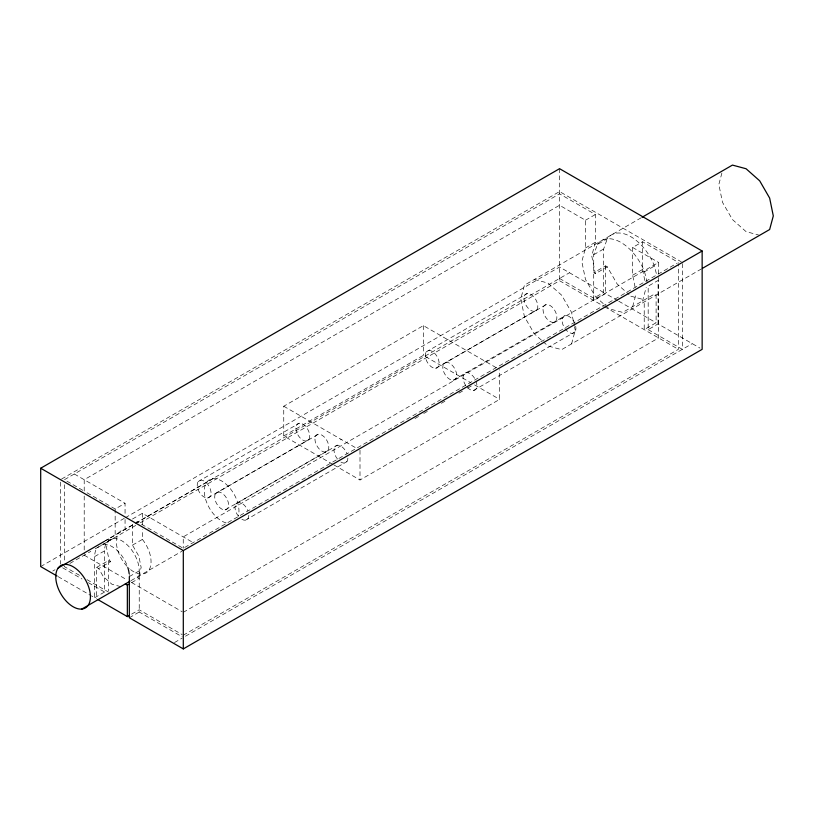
<?xml version="1.0" encoding="UTF-8"?>
<svg xmlns="http://www.w3.org/2000/svg" width="814" height="814" viewBox="0 0 814 814"><rect width="100%" height="100%" fill="white"/><g stroke="black" fill="none" stroke-linecap="round" stroke-linejoin="round"><path stroke-width="0.61" stroke-dasharray="4.07 3.05" d="M108.811 538.797L106.492 547.456L108.811 558.801L110.511 561.741L98.687 568.569L96.652 567.389L96.652 598.88M138.828 576.129L141.158 567.47L138.828 556.125L132.489 545.136L132.489 522.741M84.208 491.025L84.208 479.711L559.554 205.27L585.48 220.248L585.48 247.975L581.827 261.589L585.48 279.416L595.451 296.683L609.065 308.76L622.679 312.403L654.436 294.078L656.104 295.034L656.104 322.761L644.22 329.629L644.22 301.892L642.551 300.936L646.194 287.322M82.763 490.303L64.408 479.711L559.554 193.834L595.38 214.53L595.38 242.257L591.737 255.871L595.38 273.697L607.264 266.839L617.236 284.106L629.039 294.566M571.591 343.874L575.244 330.26L574.511 326.689M632.651 306.654L636.294 293.04M721.876 173.117L718.833 184.463L722.486 202.299L732.447 219.556L746.072 231.634L758.546 234.981M617.673 300.58L605.596 293.61L593.711 300.468L593.711 254.731L597.364 244.546L607.264 238.828A38.512 22.232 60 0 1 654.436 266.056L656.562 274.46M559.554 278.459L593.711 298.178L603.622 292.46L603.622 249.013L607.264 238.828M61.61 479.039L559.554 191.555L681.247 261.813M585.48 220.248L595.38 214.53M332.773 464.275L283.75 435.968L283.75 406.237L423.382 325.62L498.544 369.017M87.078 492.796L115.161 509.004L125.061 503.286L125.061 514.489M585.48 247.975L595.38 242.257M641.127 217.816L524.43 285.195L520.777 298.809L524.43 316.646L534.391 333.903L542.562 341.147M40.7 566.575L124.247 518.345M125.346 517.704L559.554 267.023L603.622 292.46M132.489 519.017L142.389 513.298L193.142 542.602M198.128 481.613L299.349 423.178M593.711 254.731L603.622 249.013M426.2 351.913L527.431 293.478M283.75 435.968L423.382 355.352L470.227 382.397M52.808 571.021L55.006 569.749M104.477 541.188L134.157 524.053M135.256 523.422L569.454 272.741M104.304 541.391L134.859 523.758M135.958 523.117L212.983 478.652M69.902 563.43L90.812 551.363M95.218 548.829L135.928 525.315M140.323 522.781L559.554 280.738L603.561 306.156M113.238 538.522L96.988 547.903A24.512 14.153 60 0 0 94.668 556.572L94.668 597.741L91.443 595.879M94.668 556.572L104.568 550.854A24.512 14.153 60 0 1 121.907 540.852A24.512 14.153 60 0 1 139.235 570.868L139.235 612.026L182.224 636.853M635.083 287.088L632.651 275.203L632.651 247.476L642.551 241.758L678.388 262.444M607.264 266.839L605.596 265.873L593.711 272.741L595.38 273.697M207.601 498.015A9.799 5.657 60 0 0 207.601 484.157A9.799 5.657 60 0 0 197.202 485.083A9.799 5.657 60 0 0 207.601 498.015L308.821 439.58M215.639 493.518L318.416 434.188M435.673 368.315A9.799 5.657 60 0 0 435.673 354.446A9.799 5.657 60 0 0 425.274 355.382A9.799 5.657 60 0 0 435.673 368.315L536.894 309.869M443.722 363.817L546.489 304.477M132.489 545.136L142.389 539.417L142.389 529.466M96.652 567.389L108.476 560.571L110.511 561.741M225.112 509.92A9.799 5.657 60 0 0 225.112 496.052A9.799 5.657 60 0 0 214.713 496.988A9.799 5.657 60 0 0 225.112 509.92L327.879 450.58M235.907 503.825L337.474 445.187M632.651 275.203L642.551 269.485L642.551 241.758M453.184 380.219A9.799 5.657 60 0 0 453.184 366.351A9.799 5.657 60 0 0 442.785 367.277A9.799 5.657 60 0 0 453.184 380.219L565.557 315.486M658.577 273.769L658.577 262.444L183.242 536.884L183.242 548.198M597.364 244.546A38.512 22.232 60 0 1 644.535 271.774L654.436 266.056M129.334 576.577L139.235 570.868M94.668 597.741L104.568 592.022L104.568 550.854M539.743 342.491L183.242 548.31L136.803 521.509M540.842 341.849L662.983 271.337M664.082 270.706L677.279 263.085M131.023 580.636L181.898 551.271M414.977 418.528L419.373 415.985M423.779 413.451L428.174 410.907M441.361 403.286L445.767 400.753M458.954 393.131L463.359 390.598M467.755 388.054L472.151 385.521M131.644 582.631L139.174 578.296L137.128 577.116M245.38 520.227L346.947 461.589M473.453 390.527L575.02 331.888M701.434 268.915L561.629 349.633L548.005 345.981L543.467 341.961M333.862 464.896L360.002 479.995L499.633 399.379L499.633 369.648M131.644 614.122L139.174 609.778L182.163 634.605M129.334 617.745L139.235 612.026M658.078 323.911L658.078 280.454L648.178 286.172L648.178 329.629L658.078 323.911L699.948 348.077M183.242 612.352L658.577 337.922L658.577 275.02M183.242 635.225L678.388 349.348L678.388 263.705M174.501 642.551L182.204 638.105M185.5 636.202L692.246 343.63M630.85 296.184L644.464 299.827M534.391 279.436L548.005 283.089L561.629 295.167L571.591 312.434L574.267 325.508M120.665 586.619L111.996 584.299L103.337 576.617L98.687 568.569M632.651 247.476L658.577 262.444M618.772 301.211L656.104 322.761M648.178 329.629L682.346 349.348L682.346 262.444M604.66 306.786L678.388 349.348M474.582 384.91L499.633 399.379M283.75 406.237L356.827 448.433M74.308 473.992L125.061 503.286M84.208 555.179L127.126 579.955M131.522 582.488L182.143 611.711M79.457 575.294L64.408 566.615L64.408 562.83M86.976 579.639L108.476 592.053M62.658 567.816L82 578.988M88.451 582.712L104.568 592.022M58.13 576.638L90.374 595.258M644.535 271.774L647.568 283.771M642.551 269.485L644.983 281.379M605.596 265.873L605.596 293.61M559.554 168.681L559.554 280.738M423.382 325.62L423.382 355.352M360.002 450.264L360.002 479.995M340.944 439.255L340.944 439.957M142.389 513.298L142.389 524.491M125.061 519.464L125.061 529.415A24.512 14.153 60 0 0 116.544 544.434A24.512 14.153 60 0 0 129.243 568.487M115.161 509.004L115.161 535.134M108.476 560.571L108.476 590.791M84.208 496.062L84.208 553.917M64.408 484.747L64.408 561.579M60.511 482.193L60.511 564.061M575.712 326.211A9.799 5.657 60 0 1 567.816 331.603A9.799 5.657 60 0 1 563.339 316.544A9.799 5.657 60 0 1 575.02 323.88M465.781 385.521A9.799 5.657 60 0 1 467.053 372.649A9.799 5.657 60 0 1 476.912 385.938A9.799 5.657 60 0 1 466.524 386.518M347.873 458.119A9.799 5.657 60 0 1 340.944 462.128M337.474 459.055A9.799 5.657 60 0 1 336.04 445.634A9.799 5.657 60 0 1 346.947 453.581M248.85 515.303A9.799 5.657 60 0 1 241.911 519.301M238.451 516.229A9.799 5.657 60 0 1 237.016 502.808A9.799 5.657 60 0 1 247.914 510.754M226.129 522.903A24.512 14.153 60 0 1 204.385 492.765A24.512 14.153 60 0 1 223.158 481.919A24.512 14.153 60 0 1 238.39 515.832M103.337 544.24A24.512 14.153 60 0 1 127.004 565.231M129.121 573.371A24.512 14.153 60 0 1 129.304 575.559M142.389 539.417A24.512 14.153 60 0 1 149.908 568.253A24.512 14.153 60 0 1 130.138 569.261M523.962 298.402A9.799 5.657 60 0 0 534.36 311.335A9.799 5.657 60 0 0 534.36 297.476A9.799 5.657 60 0 0 523.962 298.402M543.019 309.412A9.799 5.657 60 0 0 553.418 322.344A9.799 5.657 60 0 0 553.418 308.486A9.799 5.657 60 0 0 543.019 309.412M295.889 428.103A9.799 5.657 60 0 0 306.288 441.046A9.799 5.657 60 0 0 306.288 427.177A9.799 5.657 60 0 0 295.889 428.103M314.947 439.112A9.799 5.657 60 0 0 325.346 452.045A9.799 5.657 60 0 0 325.346 438.186A9.799 5.657 60 0 0 314.947 439.112"/><path stroke-width="1.22" d="M57.051 576.017L40.7 566.575L40.7 468.233L559.554 168.681L702.146 251.007L702.146 349.348L183.303 648.911L129.334 617.745L129.334 576.577M642.154 217.226L732.447 165.089L746.072 168.742L759.686 180.82L769.647 198.077L773.3 215.913L769.647 229.528L702.472 268.315M58.099 568.08L104.05 541.544M81.766 609.076A24.512 14.153 60 0 0 81.766 574.419A24.512 14.153 60 0 0 55.769 576.739A24.512 14.153 60 0 0 81.766 609.076L129.925 581.277M40.7 468.233L183.303 550.569L702.146 251.007M125.315 583.943L127.35 585.113L129.497 583.872M97.751 599.511L127.35 616.605L129.497 615.364M183.303 550.569L183.303 648.911M127.35 585.113L127.35 616.605M127.818 567.521A24.512 14.153 60 0 1 129.121 573.371"/></g></svg>
